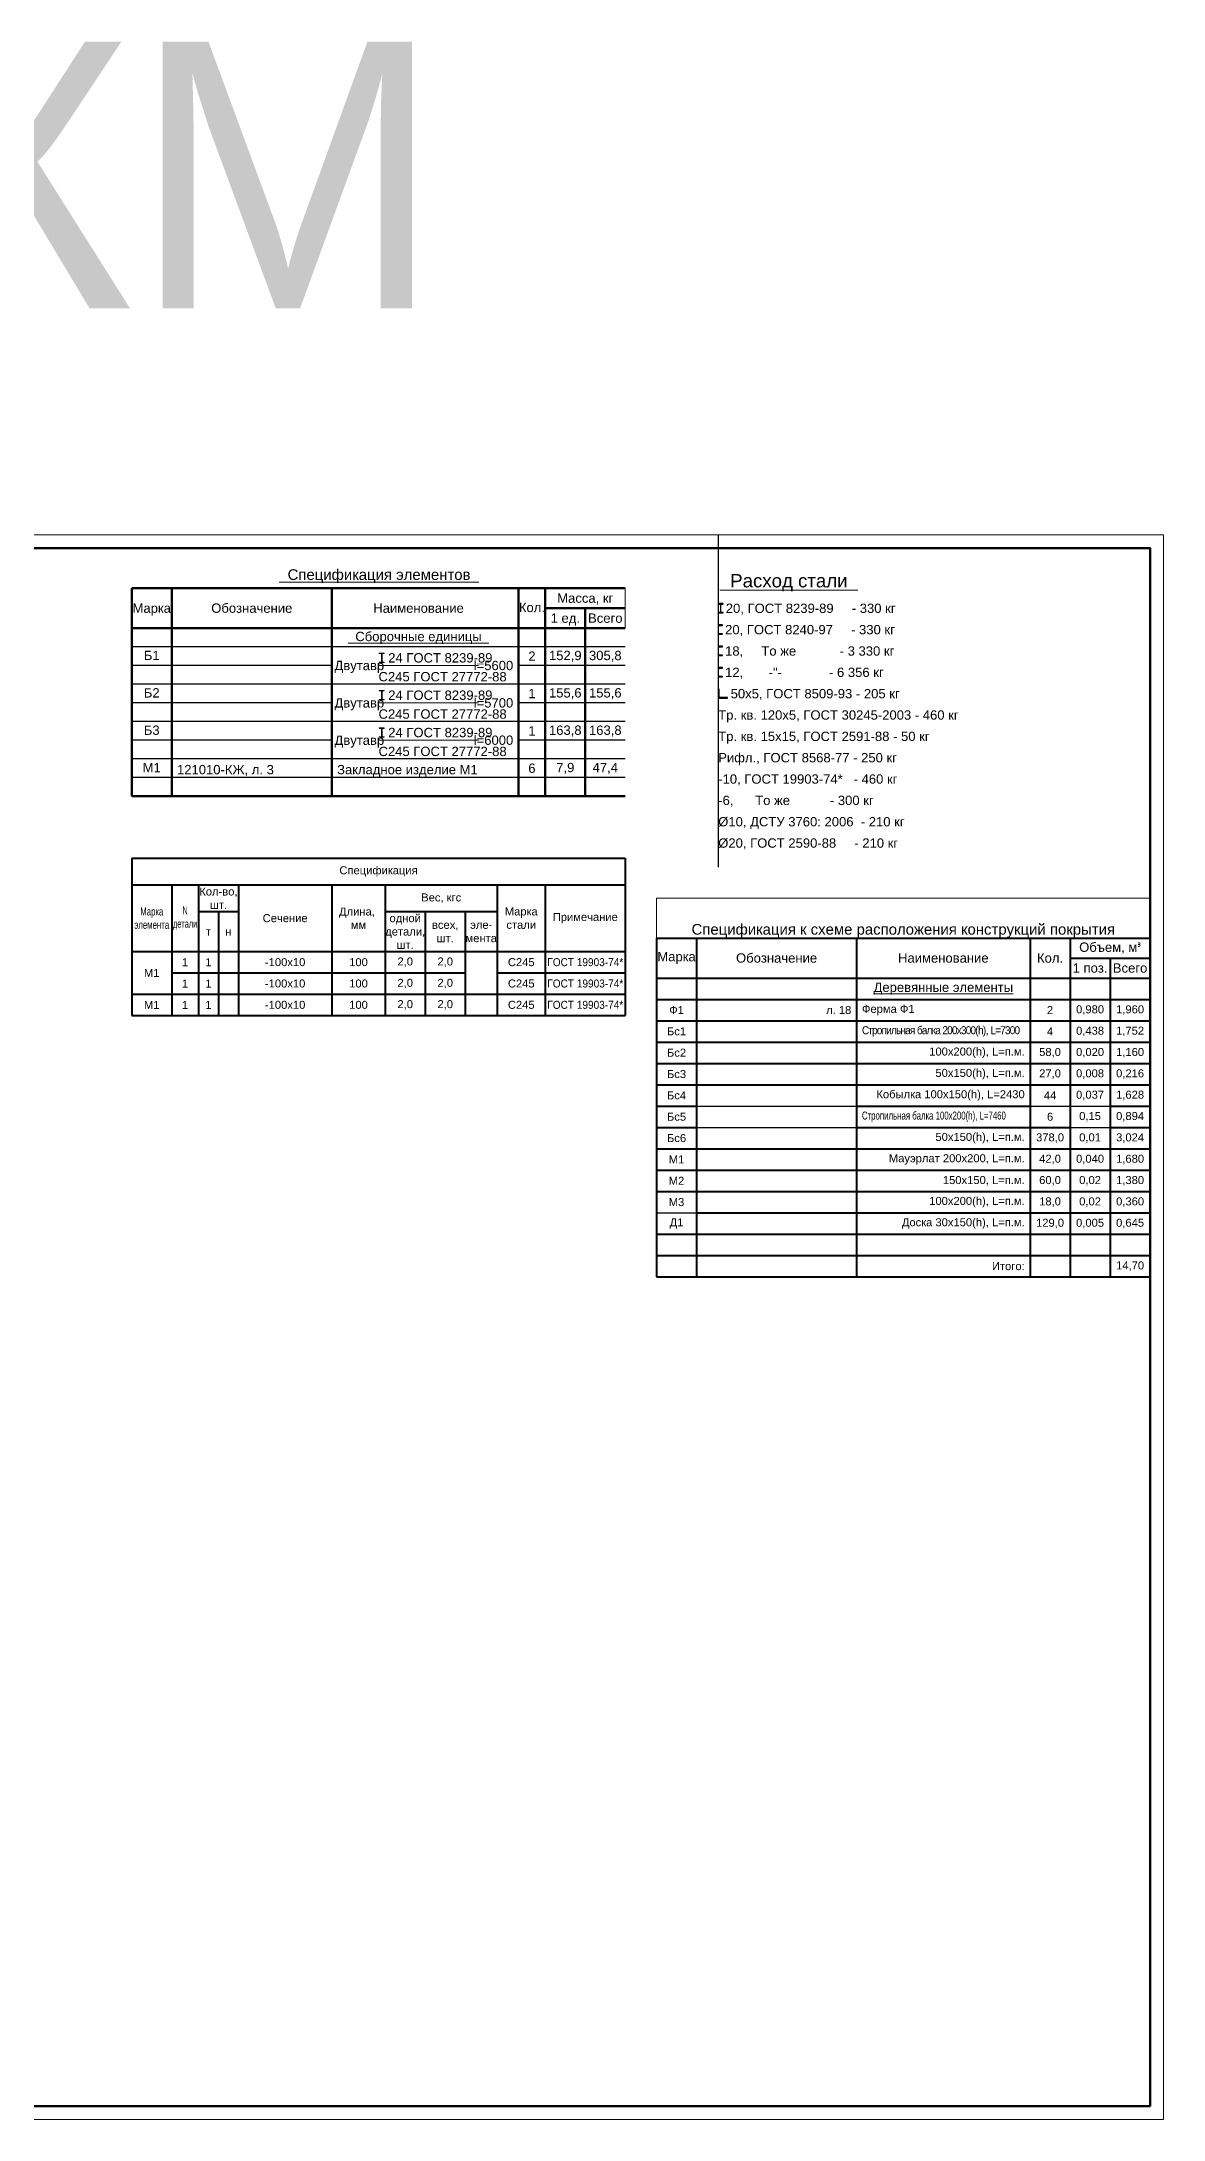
# Paper-space layout 'А1 г' of a CAD drawing. Header units: millimetres. Extents: x -1826 to 3142, y -699 to 3864.
# Drawn here: x 1921 to 2342, y 1 to 780 of the extents above; entities that cross this region are included whole.
import ezdxf
from ezdxf.enums import TextEntityAlignment as Align

# ---------------------------------------------------------------- set-up
doc = ezdxf.new("R2010")
doc.units = ezdxf.units.MM
doc.header["$MEASUREMENT"] = 0
doc.layers.add('01_Непечатаемый', color=7, linetype='Continuous', plot=False)
for name, color, linetype, lineweight in [('01_Спецификация', 7, 'Continuous', 13), ('01_Спецификация @ 1 (1)', 7, 'Continuous', 13), ('01_Формат', 7, 'Continuous', 13)]:
    doc.layers.add(name, color=color, linetype=linetype, lineweight=lineweight)
doc.layers.add('01_Чертежная @ 1', color=7, linetype='Continuous')
doc.styles.add('Arial', font='arial.ttf')

# ---------------------------------------------------------------- blocks, each defined once
blk = doc.blocks.new('*T58')
at = {"layer": '01_Спецификация', "color": 0, "lineweight": 40, "transparency": 16777216}
for p, q in [((0, -15), (185, -15)), ((0, -15), (0, -142)), ((15, -15), (15, -142)), ((75, -15), (75, -142)), ((140, -15), (140, -142)), ((155, -15), (155, -142)), ((185, -15), (185, -142)), ((155, -22.5), (185, -22.5)), ((170, -22.5), (170, -142)), ((0, -30), (185, -30)), ((0, -38), (185, -38)), ((0, -46), (185, -46)), ((0, -54), (185, -54)), ((0, -62), (185, -62)), ((0, -70), (185, -70)), ((0, -78), (15, -78)), ((75, -78), (140, -78)), ((170, -78), (185, -78)), ((0, -86), (15, -86)), ((75, -86), (155, -86)), ((170, -86), (185, -86)), ((0, -94), (185, -94)), ((0, -102), (185, -102)), ((0, -110), (185, -110)), ((15, -118), (185, -118)), ((0, -126), (185, -126)), ((0, -134), (185, -134)), ((0, -142), (185, -142))]:
    blk.add_line(p, q, dxfattribs=at)
at = {"layer": '01_Спецификация', "color": 0, "linetype": 'ByBlock', "lineweight": -2, "transparency": 16777216}
for p, q in [((15, -78), (75, -78)), ((140, -78), (170, -78)), ((15, -86), (75, -86)), ((155, -86), (170, -86)), ((0, -118), (15, -118))]:
    blk.add_line(p, q, dxfattribs=at)
at = {"layer": 'Defpoints', "color": 8, "linetype": 'ByBlock', "lineweight": 0, "transparency": 16777216}
for p, q in [((0, 0), (185, 0)), ((0, 0), (0, -15)), ((185, 0), (185, -15))]:
    blk.add_line(p, q, dxfattribs=at)
at = {"layer": '01_Спецификация', "color": 0, "transparency": 16777216, "style": 'Arial'}
for s, insert, char_height, width, attachment_point in [('Спецификация к схеме расположения конструкций покрытия', (92.5, -14.94), 4, 184.88, 8), ('Марка', (7.5, -22.5), 3.5, 14.88, 5), ('Обозначение', (45, -22.5), 3.5, 59.88, 5), ('Наименование', (107.5, -22.5), 3.5, 64.88, 5), ('Кол.', (147.5, -22.5), 3.5, 14.88, 5), ('Объем, м{\\fGOST 2.304 type A|b0|i0|c204|p34;³}', (170, -18.75), 3.5, 29.88, 5), ('1 поз.', (162.5, -26.25), 3.5, 14.88, 5), ('Всего', (177.5, -26.25), 3.5, 14.88, 5)]:
    blk.add_mtext(s, dxfattribs=dict(at, insert=insert, char_height=char_height, width=width, attachment_point=attachment_point))
at = {"layer": '01_Спецификация', "transparency": 16777216, "style": 'Arial'}
for s, insert, char_height, width, attachment_point in [('{\\LДеревянные элементы}', (107.5, -34), 3.5, 65, 5), ('Ф1', (7.5, -42), 3, 15, 5), ('л. 18', (73, -42), 3, 56, 6), ('Ферма Ф1', (77, -42), 3, 61, 4), ('2', (147.5, -42), 3, 15, 5), ('0,980', (162.5, -42), 3, 15, 5), ('1,960', (177.5, -42), 3, 15, 5), ('Бс1', (7.5, -50), 3, 15, 5), ('{\\W0.9;\\T0.85;Стропильная балка 200х300(h), L=7300}', (77, -50), 3, 61, 4), ('4', (147.5, -50), 3, 15, 5), ('0,438', (162.5, -50), 3, 15, 5), ('1,752', (177.5, -50), 3, 15, 5), ('Бс2', (7.5, -58), 3, 15, 5), ('100х200(h), L=п.м.', (138, -58), 3, 61, 6), ('58,0', (147.5, -58), 3, 15, 5), ('0,020', (162.5, -58), 3, 15, 5), ('1,160', (177.5, -58), 3, 15, 5), ('Бс3', (7.5, -66), 3, 15, 5), ('50х150(h), L=п.м.', (138, -66), 3, 61, 6), ('27,0', (147.5, -66), 3, 15, 5), ('0,008', (162.5, -66), 3, 15, 5), ('0,216', (177.5, -66), 3, 15, 5), ('Бс4', (7.5, -74), 3, 15, 5), ('Кобылка 100х150(h), L=2430', (138, -74), 3, 61, 6), ('44', (147.5, -74), 3, 15, 5), ('0,037', (162.5, -74), 3, 15, 5), ('1,628', (177.5, -74), 3, 15, 5), ('Бс5', (7.5, -82), 3, 15, 5), ('{\\W0.7;Стропильная балка 100х200(h), L=7460}', (77, -82), 3, 61, 4), ('6', (147.5, -82), 3, 15, 5), ('0,15', (162.5, -82), 3, 15, 5), ('0,894', (177.5, -82), 3, 15, 5), ('Бс6', (7.5, -90), 3, 15, 5), ('50х150(h), L=п.м.', (138, -90), 3, 61, 6), ('378,0', (147.5, -90), 3, 15, 5), ('0,01', (162.5, -90), 3, 15, 5), ('3,024', (177.5, -90), 3, 15, 5), ('М1', (7.5, -98), 3, 15, 5), ('Мауэрлат 200х200, L=п.м.', (138, -98), 3, 61, 6), ('42,0', (147.5, -98), 3, 15, 5), ('0,040', (162.5, -98), 3, 15, 5), ('1,680', (177.5, -98), 3, 15, 5), ('М2', (7.5, -106), 3, 15, 5), ('150х150, L=п.м.', (138, -106), 3, 61, 6), ('60,0', (147.5, -106), 3, 15, 5), ('0,02', (162.5, -106), 3, 15, 5), ('1,380', (177.5, -106), 3, 15, 5), ('М3', (7.5, -114), 3, 15, 5), ('100х200(h), L=п.м.', (138, -114), 3, 61, 6), ('18,0', (147.5, -114), 3, 15, 5), ('0,02', (162.5, -114), 3, 15, 5), ('0,360', (177.5, -114), 3, 15, 5), ('Д1', (7.5, -122), 3, 15, 5), ('Доска 30х150(h), L=п.м.', (138, -122), 3, 61, 6), ('129,0', (147.5, -122), 3, 15, 5), ('0,005', (162.5, -122), 3, 15, 5), ('0,645', (177.5, -122), 3, 15, 5), ('Итого:', (138, -138), 3, 61, 6), ('14,70', (177.5, -138), 3, 15, 5)]:
    blk.add_mtext(s, dxfattribs=dict(at, insert=insert, char_height=char_height, width=width, attachment_point=attachment_point))
blk = doc.blocks.new('*T68')
at = {"layer": '01_Спецификация', "color": 0, "lineweight": 40, "transparency": 16777216}
for p, q in [((0, 0), (185, 0)), ((0, 0), (0, -59)), ((185, 0), (185, -59)), ((0, -10), (185, -10)), ((15, -10), (15, -59)), ((25, -10), (25, -59)), ((40, -10), (40, -59)), ((75, -10), (75, -59)), ((95, -10), (95, -59)), ((137, -10), (137, -59)), ((155, -10), (155, -59)), ((25, -20), (40, -20)), ((32.5, -20), (32.5, -59)), ((95, -20), (137, -20)), ((110, -20), (110, -59)), ((125, -20), (125, -59)), ((0, -35), (185, -35)), ((15, -43), (125, -43)), ((137, -43), (185, -43)), ((0, -51), (185, -51)), ((0, -59), (185, -59))]:
    blk.add_line(p, q, dxfattribs=at)
at = {"layer": '01_Спецификация', "color": 0, "transparency": 16777216, "char_height": 3, "attachment_point": 5, "style": 'Arial'}
for s, insert, width in [('Спецификация', (92.5, -5), 184.88), ('Кол-во, шт.', (32.5, -15), 14.88), ('Вес, кгс', (116, -15), 41.88), ('{\\W0.7;Марка элемента}', (7.5, -22.5), 14.88), ('{\\W0.6;N детали}', (20, -22.5), 9.88), ('Сечение', (57.5, -22.5), 34.88), ('Длина,  мм', (85, -22.5), 19.88), ('одной детали, шт.', (102.5, -27.5), 14.88), ('Марка стали', (146, -22.5), 17.88), ('Примечание', (170, -22.5), 29.88), ('т', (28.75, -27.5), 7.38), ('н', (36.25, -27.5), 7.38), ('всех, шт.', (117.5, -27.5), 14.88), ('эле- мента', (131, -27.5), 11.88)]:
    blk.add_mtext(s, dxfattribs=dict(at, insert=insert, width=width))
at = {"layer": '01_Спецификация', "transparency": 16777216, "char_height": 3, "attachment_point": 5, "style": 'Arial'}
for s, insert, width in [('1', (20, -39), 6), ('1', (28.75, -39), 3.5), ('-100х10', (57.5, -39), 35), ('100', (85, -39), 20), ('2,0', (102.5, -39), 15), ('2,0', (117.5, -39), 15), ('С245', (146, -39), 18), ('{\\W0.9;ГОСТ 19903-74*}', (170, -39), 30), ('М1', (7.5, -43), 15), ('1', (20, -47), 6), ('1', (28.75, -47), 3.5), ('-100х10', (57.5, -47), 35), ('100', (85, -47), 20), ('2,0', (102.5, -47), 15), ('2,0', (117.5, -47), 15), ('С245', (146, -47), 18), ('{\\W0.9;ГОСТ 19903-74*}', (170, -47), 30), ('М1', (7.5, -55), 15), ('1', (20, -55), 6), ('1', (28.75, -55), 3.5), ('-100х10', (57.5, -55), 35), ('100', (85, -55), 20), ('2,0', (102.5, -55), 15), ('2,0', (117.5, -55), 15), ('С245', (146, -55), 18), ('{\\W0.9;ГОСТ 19903-74*}', (170, -55), 30)]:
    blk.add_mtext(s, dxfattribs=dict(at, insert=insert, width=width))

psp = doc.layouts.new('А1 г')

# ---------------------------------------------------------------- linework, layer by layer
at = {"layer": '01_Непечатаемый'}
psp.add_line((2174.63, 595.01), (2174.63, 470.44), dxfattribs=at)
at = {"layer": '01_Спецификация', "lineweight": 50}
for p, q in [((2139.8, 575.01), (1954.8, 575.01)), ((1954.8, 575.01), (1954.8, 497.01)), ((1969.8, 575.01), (1969.8, 497.01)), ((2029.8, 575.01), (2029.8, 497.01)), ((2099.8, 575.01), (2099.8, 497.01)), ((2109.8, 575.01), (2109.8, 497.01)), ((2139.8, 567.51), (2109.8, 567.51)), ((2124.8, 567.51), (2124.8, 497.01)), ((2139.8, 560.01), (1954.8, 560.01)), ((2139.8, 497.01), (1954.8, 497.01))]:
    psp.add_line(p, q, dxfattribs=at)
at = {"layer": '01_Спецификация'}
for p, q in [((2139.8, 575.01), (2139.8, 560.01)), ((2047.3, 546.01), (2084.74, 546.01)), ((2047.3, 532.01), (2084.74, 532.01)), ((2047.3, 518.01), (2084.74, 518.01))]:
    psp.add_line(p, q, dxfattribs=at)
at = {"layer": '01_Спецификация', "lineweight": 25}
for p, q in [((2139.8, 553.01), (1954.8, 553.01)), ((2029.8, 546.01), (1954.8, 546.01)), ((2139.8, 546.01), (2099.8, 546.01)), ((2139.8, 539.01), (1954.8, 539.01)), ((2029.8, 532.01), (1954.8, 532.01)), ((2139.8, 532.01), (2099.8, 532.01)), ((2139.8, 525.01), (1954.8, 525.01)), ((2029.8, 518.01), (1954.8, 518.01)), ((2139.8, 518.01), (2099.8, 518.01)), ((2139.8, 511.01), (1954.8, 511.01)), ((2139.8, 511.01), (1954.8, 511.01)), ((2139.8, 504.01), (1954.8, 504.01))]:
    psp.add_line(p, q, dxfattribs=at)
at = {"layer": '01_Спецификация', "lineweight": 30}
for points in [[(2176.49, 569.1), (2176.49, 569.2), (2174.63, 569.2), (2174.63, 569.1, 0.388162), (2174.71, 569.02), (2175.29, 568.96, -0.388162), (2175.49, 568.75), (2175.49, 566.15, -0.388162), (2175.29, 565.93), (2174.71, 565.88, 0.388162), (2174.63, 565.79), (2174.63, 565.7), (2176.49, 565.7), (2176.49, 565.79, 0.388162), (2176.41, 565.88), (2175.83, 565.93, -0.388162), (2175.63, 566.15), (2175.63, 568.75, -0.388162), (2175.83, 568.96), (2176.41, 569.02, 0.388162)], [(2174.78, 560.64, -0.388314), (2175.01, 560.89), (2176.14, 560.99, 0.388314), (2176.24, 561.09), (2176.24, 561.2), (2174.63, 561.2), (2174.63, 557.7), (2176.24, 557.7), (2176.24, 557.8, 0.388314), (2176.14, 557.91), (2175.01, 558.01, -0.388314), (2174.78, 558.25)], [(2174.78, 552.64, -0.388314), (2175.01, 552.89), (2176.14, 552.99, 0.388314), (2176.24, 553.09), (2176.24, 553.2), (2174.63, 553.2), (2174.63, 549.7), (2176.24, 549.7), (2176.24, 549.8, 0.388314), (2176.14, 549.91), (2175.01, 550.01, -0.388314), (2174.78, 550.25)], [(2174.78, 544.64, -0.388314), (2175.01, 544.89), (2176.14, 544.99, 0.388314), (2176.24, 545.09), (2176.24, 545.2), (2174.63, 545.2), (2174.63, 541.7), (2176.24, 541.7), (2176.24, 541.8, 0.388314), (2176.14, 541.91), (2175.01, 542.01, -0.388314), (2174.78, 542.25)], [(2178.13, 533.92, 0.414214), (2178, 534.05), (2175.36, 534.05, -0.414214), (2174.98, 534.43), (2174.98, 537.07, 0.414214), (2174.85, 537.2), (2174.63, 537.2), (2174.63, 533.7), (2178.13, 533.7)]]:
    psp.add_lwpolyline(points, format="xyb", close=True, dxfattribs=at)
at = {"layer": '01_Спецификация'}
for points in [[(2049.47, 550.53), (2049.47, 550.63), (2047.6, 550.63), (2047.6, 550.53, 0.388162), (2047.68, 550.45), (2048.27, 550.39, -0.388162), (2048.47, 550.18), (2048.47, 547.58, -0.388162), (2048.27, 547.36), (2047.68, 547.31, 0.388162), (2047.6, 547.22), (2047.6, 547.13), (2049.47, 547.13), (2049.47, 547.22, 0.388162), (2049.39, 547.31), (2048.81, 547.36, -0.388162), (2048.61, 547.58), (2048.61, 550.18, -0.388162), (2048.81, 550.39), (2049.39, 550.45, 0.388162)], [(2049.47, 536.53), (2049.47, 536.63), (2047.6, 536.63), (2047.6, 536.53, 0.388162), (2047.68, 536.45), (2048.27, 536.39, -0.388162), (2048.47, 536.18), (2048.47, 533.58, -0.388162), (2048.27, 533.36), (2047.68, 533.31, 0.388162), (2047.6, 533.22), (2047.6, 533.13), (2049.47, 533.13), (2049.47, 533.22, 0.388162), (2049.39, 533.31), (2048.81, 533.36, -0.388162), (2048.61, 533.58), (2048.61, 536.18, -0.388162), (2048.81, 536.39), (2049.39, 536.45, 0.388162)], [(2049.47, 522.53), (2049.47, 522.63), (2047.6, 522.63), (2047.6, 522.53, 0.388162), (2047.68, 522.45), (2048.27, 522.39, -0.388162), (2048.47, 522.18), (2048.47, 519.58, -0.388162), (2048.27, 519.36), (2047.68, 519.31, 0.388162), (2047.6, 519.22), (2047.6, 519.13), (2049.47, 519.13), (2049.47, 519.22, 0.388162), (2049.39, 519.31), (2048.81, 519.36, -0.388162), (2048.61, 519.58), (2048.61, 522.18, -0.388162), (2048.81, 522.39), (2049.39, 522.45, 0.388162)]]:
    psp.add_lwpolyline(points, format="xyb", close=True, dxfattribs=at)
at = {"layer": '01_Формат'}
psp.add_lwpolyline([(1500.5, 1.01), (2341.5, 1.01), (2341.5, 595.01), (1500.5, 595.01)], close=True, dxfattribs=at)
at = {"layer": '01_Формат', "lineweight": 50}
psp.add_lwpolyline([(1520.5, 6.01), (2336.5, 6.01), (2336.5, 590.01), (1520.5, 590.01)], close=True, dxfattribs=at)

# ---------------------------------------------------------------- block references
for name, p in [('*T68', (1954.8, 473.79)), ('*T58', (2151.5, 458.85))]:
    psp.add_blockref(name, p)

# ---------------------------------------------------------------- texts
at = {"layer": '01_Спецификация @ 1 (1)', "lineweight": 20, "ltscale": 0.5, "style": 'Arial'}
psp.add_text('%%U  Спецификация элементов  ', height=4, dxfattribs=at).set_placement((2047.5, 576.88), align=Align.BOTTOM_CENTER)
at = {"layer": '01_Спецификация @ 1 (1)', "style": 'Arial'}
psp.add_text('%%U  Расход стали  ', height=5, dxfattribs=at).set_placement((2201.11, 573.79), align=Align.BOTTOM_CENTER)
at = {"layer": '01_Спецификация @ 1 (1)', "ltscale": 100, "style": 'Arial'}
for s, p in [('Марка', (1962.3, 567.51)), ('Обозначение', (1999.8, 567.51)), ('Наименование', (2062.3, 567.51)), ('Кол.', (2104.8, 567.76)), ('Масса, кг', (2124.8, 571.26)), ('1 ед.', (2117.3, 563.76)), ('Всего', (2132.3, 563.76)), ('Б1', (1962.3, 549.76)), ('152,9', (2117.3, 549.76)), ('305,8', (2132.3, 549.76)), ('Б2', (1962.3, 535.76)), ('155,6', (2117.3, 535.76)), ('155,6', (2132.3, 535.76)), ('Б3', (1962.3, 521.76)), ('163,8', (2117.3, 521.76)), ('163,8', (2132.3, 521.76)), ('М1', (1962.3, 507.76)), ('7,9', (2117.3, 507.76)), ('47,4', (2132.3, 507.76))]:
    psp.add_text(s, height=3.5, dxfattribs=at).set_placement(p, align=Align.MIDDLE_CENTER)
at = {"layer": '01_Спецификация @ 1 (1)', "style": 'Arial'}
for s, p in [('20, ГОСТ 8239-89     - 330 кг', (2177.47, 567.45)), ('20, ГОСТ 8240-97     - 330 кг', (2177.21, 559.45)), ('18,     То же            - 3 330 кг', (2177.21, 551.45)), ('Двутавр', (2030.8, 546.01)), ('24 ГОСТ 8239-89', (2050.94, 548.88)), ('12,       -"-             - 6 356 кг', (2177.21, 543.45)), ('Двутавр', (2030.8, 532.01)), ('24 ГОСТ 8239-89', (2050.94, 534.88)), ('50х5, ГОСТ 8509-93 - 205 кг', (2179.29, 535.45)), ('24 ГОСТ 8239-89', (2050.94, 520.88)), ('Тр. кв. 120х5, ГОСТ 30245-2003 - 460 кг', (2174.63, 527.45)), ('Двутавр', (2030.8, 518.01)), ('Тр. кв. 15х15, ГОСТ 2591-88 - 50 кг', (2174.63, 519.45)), ('Рифл., ГОСТ 8568-77 - 250 кг', (2174.63, 511.45)), ('-10, ГОСТ 19903-74*   - 460 кг', (2174.63, 503.45)), ('-6,      То же           - 300 кг', (2174.63, 495.45)), ('%%C10, ДСТУ 3760: 2006  - 210 кг', (2174.63, 487.45)), ('%%C20, ГОСТ 2590-88     - 210 кг', (2174.63, 479.45))]:
    psp.add_text(s, height=3.5, dxfattribs=at).set_placement(p, align=Align.MIDDLE_LEFT)
at = {"layer": '01_Спецификация @ 1 (1)', "lineweight": 20, "ltscale": 0.5, "style": 'Arial'}
for s, p in [('%%U  Сборочные единицы  ', (2062.3, 556.88)), ('2', (2104.8, 549.51)), ('1', (2104.8, 535.51)), ('1', (2104.8, 521.51)), ('6', (2104.8, 507.51))]:
    psp.add_text(s, height=3.5, dxfattribs=at).set_placement(p, align=Align.MIDDLE_CENTER)
at = {"layer": '01_Спецификация @ 1 (1)', "style": 'Arial'}
for s, p in [('l=5600', (2097.8, 546.01)), ('l=5700', (2097.8, 532.01)), ('l=6000', (2097.8, 518.01))]:
    psp.add_text(s, height=3.5, dxfattribs=at).set_placement(p, align=Align.MIDDLE_RIGHT)
for p in [(2047.3, 539.01), (2047.3, 525.01), (2047.3, 511.01)]:
    psp.add_text('С245 ГОСТ 27772-88', height=3.5, dxfattribs=at).set_placement(p, align=Align.BOTTOM_LEFT)
at = {"layer": '01_Спецификация @ 1 (1)', "lineweight": 20, "ltscale": 0.5, "style": 'Arial'}
for s, p in [('121010-КЖ, л. 3', (1971.77, 505.23)), ('Закладное изделие М1', (2031.77, 505.23))]:
    psp.add_text(s, height=3.5, dxfattribs=at).set_placement(p)
at = {"layer": '01_Чертежная @ 1', "style": 'Arial'}
psp.add_text('КМ', height=100, dxfattribs=at).set_placement((1873.6, 679.89))

doc.saveas('drawing.dxf')
